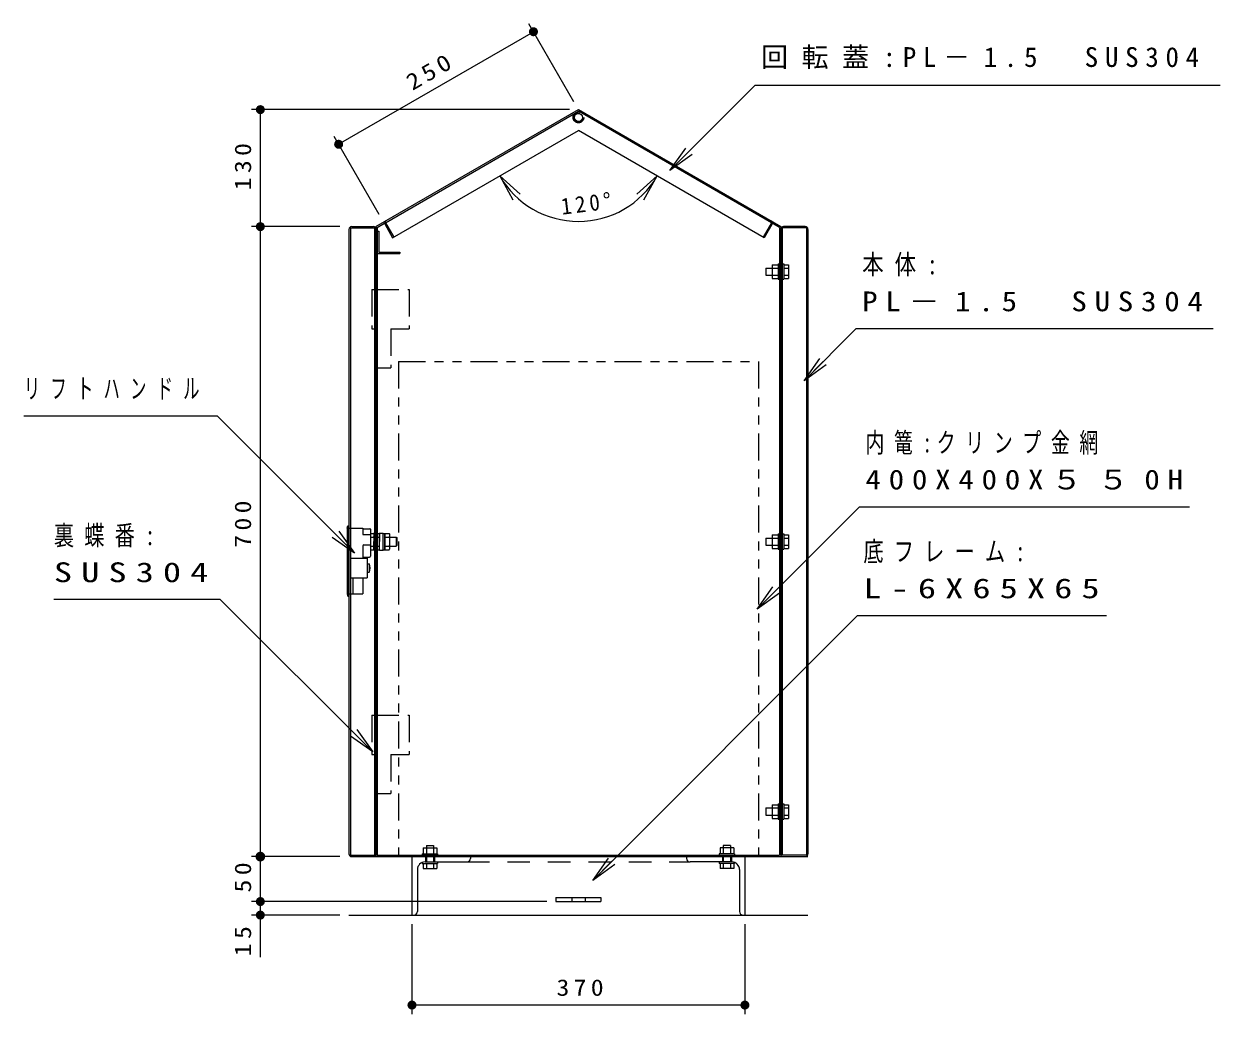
# Model space of a CAD drawing. Units: millimetres on the paper, scale 1:10. Extents: x -365 to 12, y -47 to 257.
# Drawn here: x -236.3 to -103.4, y 55.6 to 165.6 of the extents above; entities that cross this region are included whole.
import ezdxf

# ---------------------------------------------------------------- set-up
doc = ezdxf.new("R2010")
doc.units = ezdxf.units.MM
doc.linetypes.add('USER1', pattern=[4.5, 2.5, -2])
doc.linetypes.add('USER3', pattern=[8, 3, -1, 1, -1, 1, -1])
doc.layers.add('LY_1', color=7, linetype='Continuous', lineweight=13)
doc.styles.add('ＭＳ ゴシック', font='')
doc.styles.get('ＭＳ ゴシック').set_extended_font_data('MS Gothic')

# ---------------------------------------------------------------- blocks, each defined once
blk = doc.blocks.new('filled_dot')
at = {"color": 0, "linetype": 'Continuous', "lineweight": -2, "const_width": 1.25}
blk.add_lwpolyline([(-0.625, 0, 1), (0.625, 0, 1)], format="xyb", close=True, dxfattribs=at)
blk = doc.blocks.new('open_arrow')
at = {"color": 0, "linetype": 'Continuous', "lineweight": -2}
blk.add_lwpolyline([(7.5, 1.25), (0, 0), (7.5, -1.25)], dxfattribs=at)

msp = doc.modelspace()

# ---------------------------------------------------------------- linework, layer by layer
at = {"layer": 'LY_1'}
for p, q in [((-175.169, 156.936), (-180.172, 165.595)), ((-201.318, 152.222), (-179.672, 164.729)), ((-175.669, 156.07), (-211.019, 156.07)), ((-210.019, 143.07), (-210.019, 156.07)), ((-196.816, 144.429), (-201.819, 153.088)), ((-164.507, 149.302), (-162.74, 151.777)), ((-164.507, 149.302), (-162.386, 151.424)), ((-162.033, 151.07), (-164.507, 149.302)), ((-201.169, 143.07), (-211.019, 143.07)), ((-210.019, 73.07), (-210.019, 143.07)), ((-153.859, 138.47), (-153.859, 137.67)), ((-153.859, 138.47), (-152.479, 138.47)), ((-153.129, 138.82), (-152.479, 138.82)), ((-153.129, 138.82), (-153.129, 137.32)), ((-152.479, 138.92), (-152.319, 138.92)), ((-152.479, 138.92), (-152.479, 137.22)), ((-152.319, 138.57), (-152.019, 138.57)), ((-152.319, 138.47), (-152.019, 138.47)), ((-152.019, 138.92), (-151.859, 138.92)), ((-151.859, 138.92), (-151.859, 137.22)), ((-151.859, 138.82), (-151.309, 138.82)), ((-151.859, 138.47), (-151.309, 138.47)), ((-151.309, 138.82), (-151.309, 137.32)), ((-153.859, 137.67), (-152.479, 137.67)), ((-153.129, 137.32), (-152.479, 137.32)), ((-152.479, 137.22), (-152.319, 137.22)), ((-152.319, 137.67), (-152.019, 137.67)), ((-152.319, 137.57), (-152.019, 137.57)), ((-152.019, 137.22), (-151.859, 137.22)), ((-151.859, 137.67), (-151.309, 137.67)), ((-151.859, 137.32), (-151.309, 137.32)), ((-149.598, 125.944), (-147.83, 128.419)), ((-149.598, 125.944), (-147.477, 128.066)), ((-147.123, 127.712), (-149.598, 125.944)), ((-201.313, 109.244), (-199.545, 106.769)), ((-200.389, 109.57), (-200.279, 109.82)), ((-200.389, 109.57), (-200.389, 102.27)), ((-200.279, 109.82), (-200.279, 102.02)), ((-200.279, 109.82), (-200.169, 109.82)), ((-200.169, 109.82), (-200.169, 102.02)), ((-200.169, 109.57), (-198.629, 109.57)), ((-198.629, 109.57), (-198.629, 108.866)), ((-198.629, 109.504), (-197.843, 109.504)), ((-197.793, 109.454), (-197.793, 106.45)), ((-196.769, 109.023), (-196.373, 109.023)), ((-196.769, 107.117), (-196.769, 109.023)), ((-196.373, 107.117), (-196.373, 109.023)), ((-199.545, 106.769), (-202.02, 108.536)), ((-199.545, 106.769), (-201.666, 108.89)), ((-198.629, 108.866), (-197.793, 108.866)), ((-198.529, 107.706), (-197.793, 107.706)), ((-197.793, 108.978), (-197.435, 108.978)), ((-197.793, 108.57), (-197.423, 108.57)), ((-197.423, 108.57), (-197.396, 108.618)), ((-197.423, 108.57), (-197.393, 108.518)), ((-197.417, 108.968), (-197.393, 108.926)), ((-197.393, 108.926), (-197.393, 108.07)), ((-197.393, 108.57), (-197.269, 108.57)), ((-197.393, 107.214), (-197.393, 108.07)), ((-197.245, 108.968), (-197.269, 108.926)), ((-197.269, 108.926), (-197.269, 107.214)), ((-197.239, 108.57), (-197.269, 108.518)), ((-197.269, 108.518), (-197.269, 108.07)), ((-197.269, 107.622), (-197.269, 108.07)), ((-197.239, 108.57), (-197.266, 108.618)), ((-197.239, 108.57), (-196.799, 108.57)), ((-197.228, 108.978), (-196.811, 108.978)), ((-196.799, 108.57), (-196.772, 108.618)), ((-196.799, 108.57), (-196.769, 108.518)), ((-196.793, 108.968), (-196.769, 108.926)), ((-196.769, 108.926), (-196.769, 108.07)), ((-196.373, 108.97), (-196.173, 108.97)), ((-196.173, 107.17), (-196.173, 108.97)), ((-196.149, 108.968), (-196.173, 108.926)), ((-196.173, 108.926), (-196.173, 107.214)), ((-196.143, 108.57), (-196.173, 108.518)), ((-196.173, 108.518), (-196.173, 108.07)), ((-196.173, 107.622), (-196.173, 108.07)), ((-196.143, 108.57), (-196.17, 108.618)), ((-196.143, 108.57), (-195.703, 108.57)), ((-196.132, 108.978), (-195.715, 108.978)), ((-195.703, 108.57), (-195.676, 108.618)), ((-195.703, 108.57), (-195.673, 108.518)), ((-195.697, 108.968), (-195.673, 108.926)), ((-195.673, 108.926), (-195.673, 107.214)), ((-195.673, 108.57), (-194.919, 108.57)), ((-194.919, 108.57), (-194.869, 108.52)), ((-194.919, 108.57), (-194.919, 107.57)), ((-194.869, 108.52), (-194.869, 107.62)), ((-153.859, 108.47), (-153.859, 107.67)), ((-153.859, 108.47), (-152.479, 108.47)), ((-153.129, 108.82), (-152.479, 108.82)), ((-153.129, 108.82), (-153.129, 107.32)), ((-152.479, 108.92), (-152.319, 108.92)), ((-152.479, 108.92), (-152.479, 107.22)), ((-152.319, 108.57), (-152.019, 108.57)), ((-152.319, 108.47), (-152.019, 108.47)), ((-152.019, 108.92), (-151.859, 108.92)), ((-151.859, 108.92), (-151.859, 107.22)), ((-151.859, 108.82), (-151.309, 108.82)), ((-151.859, 108.47), (-151.309, 108.47)), ((-151.309, 108.82), (-151.309, 107.32)), ((-198.629, 107.606), (-198.629, 106.23)), ((-198.629, 106.35), (-197.893, 106.35)), ((-197.793, 107.57), (-197.423, 107.57)), ((-197.793, 107.162), (-197.435, 107.162)), ((-197.423, 107.57), (-197.393, 107.622)), ((-197.423, 107.57), (-197.396, 107.523)), ((-197.417, 107.172), (-197.393, 107.214)), ((-197.393, 107.57), (-197.269, 107.57)), ((-197.239, 107.57), (-197.269, 107.622)), ((-197.245, 107.172), (-197.269, 107.214)), ((-197.239, 107.57), (-197.266, 107.523)), ((-197.239, 107.57), (-196.799, 107.57)), ((-197.228, 107.162), (-196.811, 107.162)), ((-196.799, 107.57), (-196.769, 107.622)), ((-196.799, 107.57), (-196.772, 107.523)), ((-196.793, 107.172), (-196.769, 107.214)), ((-196.769, 107.117), (-196.373, 107.117)), ((-196.373, 107.17), (-196.173, 107.17)), ((-196.143, 107.57), (-196.173, 107.622)), ((-196.149, 107.172), (-196.173, 107.214)), ((-196.143, 107.57), (-196.17, 107.523)), ((-196.143, 107.57), (-195.703, 107.57)), ((-196.132, 107.162), (-195.715, 107.162)), ((-195.703, 107.57), (-195.673, 107.622)), ((-195.703, 107.57), (-195.676, 107.523)), ((-195.697, 107.172), (-195.673, 107.214)), ((-195.673, 107.57), (-194.919, 107.57)), ((-194.919, 107.57), (-194.869, 107.62)), ((-153.859, 107.67), (-152.479, 107.67)), ((-153.129, 107.32), (-152.479, 107.32)), ((-152.479, 107.22), (-152.319, 107.22)), ((-152.319, 107.67), (-152.019, 107.67)), ((-152.319, 107.57), (-152.019, 107.57)), ((-152.019, 107.22), (-151.859, 107.22)), ((-151.859, 107.67), (-151.309, 107.67)), ((-151.859, 107.32), (-151.309, 107.32)), ((-200.019, 106.23), (-198.149, 106.23)), ((-200.019, 106.23), (-200.019, 104.03)), ((-198.149, 106.23), (-198.149, 104.03)), ((-198.149, 105.592), (-197.929, 105.592)), ((-197.929, 105.592), (-197.929, 104.668)), ((-200.019, 104.03), (-198.149, 104.03)), ((-199.729, 104.03), (-199.729, 102.27)), ((-198.629, 104.03), (-198.629, 102.27)), ((-198.149, 104.668), (-197.929, 104.668)), ((-154.817, 100.56), (-153.049, 103.035)), ((-154.817, 100.56), (-152.696, 102.681)), ((-200.389, 102.27), (-200.279, 102.02)), ((-200.279, 102.02), (-200.169, 102.02)), ((-200.169, 102.27), (-198.629, 102.27)), ((-152.342, 102.328), (-154.817, 100.56)), ((-197.52, 84.7), (-199.995, 86.467)), ((-197.52, 84.7), (-199.641, 86.821)), ((-199.288, 87.174), (-197.52, 84.7)), ((-153.859, 78.47), (-153.859, 77.67)), ((-153.859, 78.47), (-152.479, 78.47)), ((-153.129, 78.82), (-152.479, 78.82)), ((-153.129, 78.82), (-153.129, 77.32)), ((-152.479, 78.92), (-152.319, 78.92)), ((-152.479, 78.92), (-152.479, 77.22)), ((-152.319, 78.57), (-152.019, 78.57)), ((-152.319, 78.47), (-152.019, 78.47)), ((-152.019, 78.92), (-151.859, 78.92)), ((-151.859, 78.92), (-151.859, 77.22)), ((-151.859, 78.82), (-151.309, 78.82)), ((-151.859, 78.47), (-151.309, 78.47)), ((-151.309, 78.82), (-151.309, 77.32)), ((-153.859, 77.67), (-152.479, 77.67)), ((-153.129, 77.32), (-152.479, 77.32)), ((-152.479, 77.22), (-152.319, 77.22)), ((-152.319, 77.67), (-152.019, 77.67)), ((-152.319, 77.57), (-152.019, 77.57)), ((-152.019, 77.22), (-151.859, 77.22)), ((-151.859, 77.67), (-151.309, 77.67)), ((-151.859, 77.32), (-151.309, 77.32)), ((-192.019, 73.38), (-192.019, 73.22)), ((-192.019, 73.38), (-190.319, 73.38)), ((-191.919, 74.03), (-191.919, 73.38)), ((-191.919, 74.03), (-190.419, 74.03)), ((-191.569, 74.31), (-190.769, 74.31)), ((-191.569, 74.31), (-191.569, 73.38)), ((-190.769, 74.31), (-190.769, 73.38)), ((-190.419, 74.03), (-190.419, 73.38)), ((-190.319, 73.38), (-190.319, 73.22)), ((-159.019, 73.38), (-159.019, 73.22)), ((-157.319, 73.38), (-159.019, 73.38)), ((-158.919, 74.03), (-158.919, 73.38)), ((-157.419, 74.03), (-158.919, 74.03)), ((-157.769, 74.31), (-158.569, 74.31)), ((-158.569, 74.31), (-158.569, 73.38)), ((-157.769, 74.31), (-157.769, 73.38)), ((-157.419, 74.03), (-157.419, 73.38)), ((-157.319, 73.38), (-157.319, 73.22)), ((-201.169, 73.07), (-211.019, 73.07)), ((-210.019, 68.07), (-210.019, 73.07)), ((-173.084, 70.431), (-171.316, 72.906)), ((-173.084, 70.431), (-170.963, 72.552)), ((-170.609, 72.199), (-173.084, 70.431)), ((-178.169, 68.07), (-211.019, 68.07)), ((-210.019, 61.911), (-210.019, 68.07)), ((-201.169, 66.57), (-211.019, 66.57)), ((-193.169, 65.57), (-193.169, 55.57)), ((-156.169, 65.57), (-156.169, 55.57)), ((-156.169, 56.57), (-193.169, 56.57))]:
    msp.add_line(p, q, dxfattribs=at)
at = {"layer": 'LY_1', "color": 3, "lineweight": 25}
for p, q in [((-197.169, 143.07), (-174.669, 156.07)), ((-196.111, 143.508), (-174.669, 155.897)), ((-174.669, 156.07), (-152.169, 143.07)), ((-153.227, 143.508), (-174.669, 155.897)), ((-195.315, 141.832), (-174.669, 153.76)), ((-154.023, 141.832), (-174.669, 153.76)), ((-200.169, 142.77), (-200.169, 73.37)), ((-200.019, 142.92), (-200.019, 73.22)), ((-200.019, 142.92), (-197.319, 142.92)), ((-199.869, 143.07), (-197.469, 143.07)), ((-197.319, 142.92), (-197.319, 73.22)), ((-197.169, 143.07), (-197.169, 73.07)), ((-197.019, 142.984), (-196.206, 143.454)), ((-197.019, 142.984), (-197.019, 73.22)), ((-197.019, 142.57), (-196.867, 142.57)), ((-196.867, 142.57), (-196.867, 140.222)), ((-196.166, 143.304), (-195.315, 141.832)), ((-196.111, 143.508), (-195.185, 141.907)), ((-153.227, 143.508), (-154.153, 141.907)), ((-153.173, 143.304), (-154.023, 141.832)), ((-152.319, 142.984), (-153.132, 143.454)), ((-152.319, 142.984), (-152.319, 73.22)), ((-152.169, 143.07), (-152.169, 73.07)), ((-149.319, 142.92), (-152.019, 142.92)), ((-152.019, 142.92), (-152.019, 73.22)), ((-149.469, 143.07), (-151.869, 143.07)), ((-149.319, 142.92), (-149.319, 73.22)), ((-149.169, 142.77), (-149.169, 73.37)), ((-197.319, 140.07), (-197.169, 140.07)), ((-197.019, 140.07), (-194.519, 140.07)), ((-196.867, 140.222), (-194.519, 140.222)), ((-194.519, 140.222), (-194.519, 140.07)), ((-152.019, 140.07), (-152.169, 140.07)), ((-200.019, 73.22), (-197.169, 73.22)), ((-197.019, 73.22), (-152.319, 73.22)), ((-149.319, 73.22), (-152.169, 73.22)), ((-199.869, 73.07), (-149.169, 73.07)), ((-193.169, 73.07), (-193.169, 66.57)), ((-191.719, 72.47), (-187.069, 72.47)), ((-186.669, 73.07), (-186.669, 72.87)), ((-162.669, 73.07), (-162.669, 72.87)), ((-157.619, 72.47), (-162.269, 72.47)), ((-156.169, 73.07), (-156.169, 66.57)), ((-192.569, 71.62), (-192.569, 66.97)), ((-156.769, 71.62), (-156.769, 66.97)), ((-177.169, 68.52), (-172.169, 68.52)), ((-177.169, 68.52), (-177.169, 68.07)), ((-177.169, 68.07), (-172.169, 68.07)), ((-175.419, 68.52), (-175.419, 68.07)), ((-173.919, 68.52), (-173.919, 68.07)), ((-172.169, 68.52), (-172.169, 68.07)), ((-200.169, 66.57), (-149.169, 66.57))]:
    msp.add_line(p, q, dxfattribs=at)
at = {"layer": 'LY_1', "linetype": 'USER3'}
for p, q in [((-197.619, 136.07), (-193.469, 136.07)), ((-197.619, 136.07), (-197.619, 131.72)), ((-193.469, 136.07), (-193.469, 131.72)), ((-197.619, 131.72), (-197.019, 131.72)), ((-197.019, 131.72), (-197.019, 127.37)), ((-195.519, 131.72), (-195.519, 127.37)), ((-195.519, 131.72), (-193.469, 131.72)), ((-194.669, 128.07), (-194.669, 73.07)), ((-194.669, 128.07), (-154.669, 128.07)), ((-154.669, 128.07), (-154.669, 73.07)), ((-197.019, 127.37), (-195.519, 127.37)), ((-197.619, 88.77), (-193.469, 88.77)), ((-197.619, 88.77), (-197.619, 84.42)), ((-193.469, 88.77), (-193.469, 84.42)), ((-197.619, 84.42), (-197.019, 84.42)), ((-197.019, 84.42), (-197.019, 80.07)), ((-195.519, 84.42), (-195.519, 80.07)), ((-195.519, 84.42), (-193.469, 84.42)), ((-197.019, 80.07), (-195.519, 80.07))]:
    msp.add_line(p, q, dxfattribs=at)
at = {"layer": 'LY_1', "linetype": 'USER1'}
for p, q in [((-191.669, 73.22), (-191.669, 72.47)), ((-191.569, 73.22), (-191.569, 72.47)), ((-190.769, 73.22), (-190.769, 72.47)), ((-190.669, 73.22), (-190.669, 72.47)), ((-158.669, 73.22), (-158.669, 72.47)), ((-158.569, 73.22), (-158.569, 72.47)), ((-157.769, 73.22), (-157.769, 72.47)), ((-157.669, 73.22), (-157.669, 72.47)), ((-192.019, 72.47), (-192.019, 72.31)), ((-192.019, 72.31), (-190.319, 72.31)), ((-191.919, 72.31), (-191.919, 71.76)), ((-191.569, 72.31), (-191.569, 71.76)), ((-190.769, 72.31), (-190.769, 71.76)), ((-190.419, 72.31), (-190.419, 71.76)), ((-190.319, 72.47), (-190.319, 72.31)), ((-187.069, 72.47), (-162.269, 72.47)), ((-159.019, 72.47), (-159.019, 72.31)), ((-157.319, 72.31), (-159.019, 72.31)), ((-158.919, 72.31), (-158.919, 71.76)), ((-158.569, 72.31), (-158.569, 71.76)), ((-157.769, 72.31), (-157.769, 71.76)), ((-157.419, 72.31), (-157.419, 71.76)), ((-157.319, 72.47), (-157.319, 72.31)), ((-191.919, 71.76), (-190.419, 71.76)), ((-157.419, 71.76), (-158.919, 71.76))]:
    msp.add_line(p, q, dxfattribs=at)
at = {"layer": 'LY_1'}
for points in [[(-164.507, 149.302), (-155.016, 158.793), (-103.365, 158.793)], [(-149.598, 125.944), (-143.793, 131.749), (-104.142, 131.749)], [(-199.545, 106.769), (-214.797, 122.021), (-236.293, 122.021)], [(-154.817, 100.56), (-143.425, 111.952), (-106.774, 111.952)], [(-197.52, 84.7), (-214.467, 101.646), (-232.963, 101.646)], [(-173.084, 70.431), (-143.657, 99.859), (-116.005, 99.859)]]:
    msp.add_lwpolyline(points, dxfattribs=at)
at = {"layer": 'LY_1', "linetype": 'USER1'}
for radius in [0.6, 0.5]:
    msp.add_circle((-174.669, 155.204), radius, dxfattribs=at)
at = {"layer": 'LY_1', "color": 3, "lineweight": 25}
msp.add_circle((-174.669, 155.204), 0.45, dxfattribs=at)
at = {"layer": 'LY_1'}
for centre, radius, start, end in [((-174.669, 153.76), 10.109, 210.01839, 329.98164), ((-197.843, 109.454), 0.05, 0, 89.99998), ((-198.529, 107.606), 0.1, 89.99998, 179.99996), ((-197.435, 108.958), 0.02, 30.00492, 89.99998), ((-197.413, 108.628), 0.02, 329.98921, 0), ((-197.249, 108.628), 0.02, 179.99996, 210.01075), ((-197.228, 108.958), 0.02, 89.99998, 150.00818), ((-196.811, 108.958), 0.02, 30.00492, 89.99998), ((-196.789, 108.628), 0.02, 329.98921, 0), ((-196.153, 108.628), 0.02, 179.99996, 210.01075), ((-196.132, 108.958), 0.02, 89.99998, 150.00818), ((-195.715, 108.958), 0.02, 30.00492, 89.99998), ((-195.693, 108.628), 0.02, 329.98921, 0), ((-197.873, 107.513), 0.02, 149.98918, 179.99996), ((-197.893, 106.45), 0.1, 270.00002, 0), ((-197.435, 107.182), 0.02, 269.99996, 329.99502), ((-197.413, 107.513), 0.02, 359.99995, 30.01074), ((-197.249, 107.513), 0.02, 149.98918, 179.99996), ((-197.228, 107.182), 0.02, 209.99176, 269.99996), ((-196.811, 107.182), 0.02, 269.99996, 329.99502), ((-196.789, 107.513), 0.02, 359.99995, 30.01074), ((-196.153, 107.513), 0.02, 149.98918, 179.99996), ((-196.132, 107.182), 0.02, 209.99176, 269.99996), ((-195.715, 107.182), 0.02, 269.99996, 329.99502), ((-195.693, 107.513), 0.02, 359.99995, 30.01074), ((-198.844, 105.13), 1.025, 333.21798, 26.78203)]:
    msp.add_arc(centre, radius, start, end, dxfattribs=at)
at = {"layer": 'LY_1', "color": 3, "lineweight": 25}
for centre, radius, start, end in [((-195.906, 143.454), 0.3, 120.01836, 210.01837), ((-153.432, 143.454), 0.3, 329.98163, 59.98163), ((-199.869, 142.77), 0.3, 90, 180), ((-197.469, 142.77), 0.3, 0, 90), ((-151.869, 142.77), 0.3, 90, 180), ((-149.469, 142.77), 0.3, 0, 90), ((-199.869, 73.37), 0.3, 179.99999, 270), ((-149.469, 73.37), 0.3, 270, 0), ((-191.719, 71.62), 0.85, 90, 180), ((-187.069, 72.87), 0.4, 270, 0), ((-162.269, 72.87), 0.4, 180.00001, 270), ((-157.619, 71.62), 0.85, 360, 90), ((-192.969, 66.97), 0.4, 270, 0), ((-156.369, 66.97), 0.4, 180.00001, 270)]:
    msp.add_arc(centre, radius, start, end, dxfattribs=at)

# ---------------------------------------------------------------- block references
at = {"layer": 'LY_1'}
for name, p, xscale, yscale, rotation in [('filled_dot', (-179.672, 164.729), 0.4, 0.4, 210), ('filled_dot', (-210.019, 156.07), 0.4, 0.4, 270), ('filled_dot', (-201.318, 152.222), 0.4, 0.4, 30), ('open_arrow', (-183.422, 148.703), 0.4, 0.4, 308.5), ('open_arrow', (-165.916, 148.703), 0.4, 0.4, 231.5), ('filled_dot', (-210.019, 143.07), 0.4, 0.4, 270), ('filled_dot', (-210.019, 143.07), 0.4, 0.4, 90), ('filled_dot', (-210.019, 73.07), 0.431, 0.431, 270), ('filled_dot', (-210.019, 73.07), 0.4, 0.4, 90), ('filled_dot', (-210.019, 68.07), 0.4, 0.4, 270), ('filled_dot', (-210.019, 66.57), 0.4, 0.4, 90), ('filled_dot', (-156.169, 56.57), 0.4, 0.4, 180)]:
    msp.add_blockref(name, p, dxfattribs=dict(at, xscale=xscale, yscale=yscale, rotation=rotation))
at = {"layer": 'LY_1', "xscale": 0.4, "yscale": 0.4}
msp.add_blockref('filled_dot', (-193.169, 56.57), dxfattribs=at)

# ---------------------------------------------------------------- texts
at = {"layer": 'LY_1', "style": 'ＭＳ ゴシック'}
for s, insert, char_height, attachment_point in [('\\T1.5;回転蓋:PL－1.5\u3000SUS304', (-154.365, 161.793), 2.199, 4), ('\\T1.5;\\W0.8;本体:', (-143.142, 138.749), 2.199, 4), ('\\T1.5;\\W1.15;PL－1.5\u3000SUS304', (-143.142, 134.749), 2.199, 4), ('\\T1.64;\\W0.6;リフトハンドル', (-236.293, 125.021), 2.199, 4), ('\\T1.51;\\W0.7;内篭:クリンプ金網', (-142.774, 118.952), 2.199, 4), ('\\T1.5;\\W1.15;400X400X５５0H', (-142.774, 114.952), 2.199, 4), ('\\T1.5;\\W0.75;裏蝶番:', (-232.963, 108.646), 2.199, 4), ('\\T1.5;\\W0.75;底フレーム:', (-143.005, 106.859), 2.199, 4), ('\\T1.5;\\W1.35;SUS304', (-232.963, 104.646), 2.199, 4), ('\\T1.5;\\W1.35;L-6X65X65', (-143.005, 102.859), 2.199, 4), ('\\T1.33;\\W1.15;370', (-174.254, 57.57), 1.833, 8)]:
    msp.add_mtext(s, dxfattribs=dict(at, insert=insert, char_height=char_height, attachment_point=attachment_point))
at = {"layer": 'LY_1', "char_height": 1.833, "attachment_point": 8, "style": 'ＭＳ ゴシック'}
for s, insert, rotation in [('\\T1.33;\\W1.15;250', (-190.636, 159.549), 30.018), ('\\T1.33;\\W1.15;130', (-211.019, 149.97), 90), ('\\T1.33;\\W0.95;120°', (-173.566, 144.719), 6.954), ('\\T1.33;\\W1.15;700', (-211.019, 110.249), 90), ('\\T1.34;\\W1.15;50', (-211.019, 70.998), 90), ('\\T1.34;\\W1.15;15', (-211.019, 63.911), 90)]:
    msp.add_mtext(s, dxfattribs=dict(at, insert=insert, rotation=rotation))

doc.saveas('drawing.dxf')
